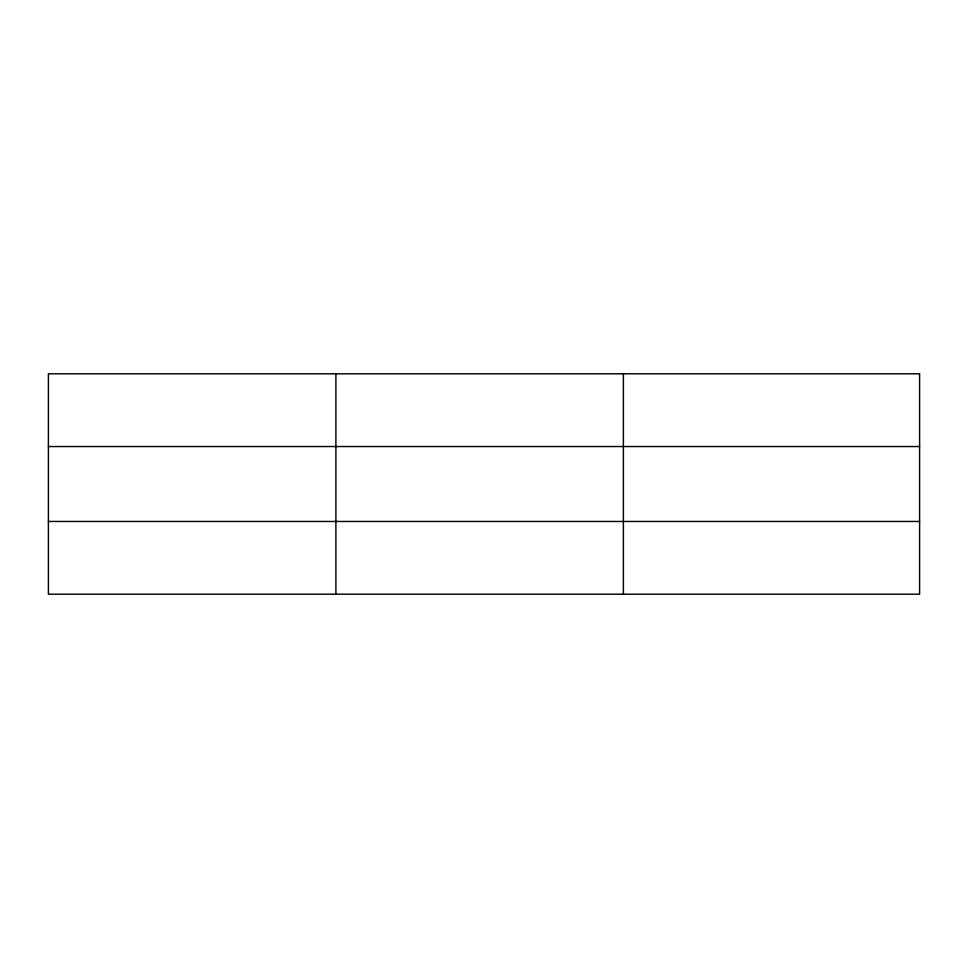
<?xml version="1.0" encoding="UTF-8"?>
<svg xmlns="http://www.w3.org/2000/svg" width="968" height="968" viewBox="0 0 968 968"><rect width="100%" height="100%" fill="white"/><g stroke="black" fill="none" stroke-linecap="round" stroke-linejoin="round"><path stroke-width="1.45" d="M335.896 373.805L335.896 594.195M623.392 373.805L623.392 594.195M48.4 446.538L919.6 446.538M48.4 521.462L919.6 521.462M919.6 373.805L919.6 594.195L48.4 594.195L48.4 373.805L919.6 373.805"/></g></svg>
